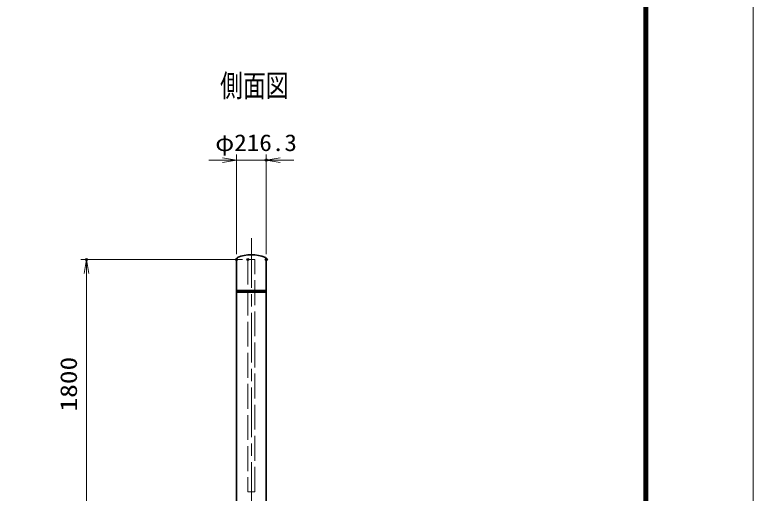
# Model space of a CAD drawing. Units: millimetres, scale not verified. Extents: x -11881 to 11879, y -8400 to 8400.
# Drawn here: x 6533 to 11879, y -787 to 2673 of the extents above; entities that cross this region are included whole.
import ezdxf
from ezdxf.enums import TextEntityAlignment as Align

# ---------------------------------------------------------------- set-up
doc = ezdxf.new("R2010")
doc.units = ezdxf.units.MM
doc.header["$LTSCALE"] = 30
doc.header["$PDMODE"] = 32
doc.header["$PDSIZE"] = 15
doc.linetypes.add('DASHED', pattern=[7.5, 6, -1.5])
doc.linetypes.add('USER1', pattern=[18, 12, -1.5, 3, -1.5])
for name, color, linetype, lineweight in [('0-0_D-TTL', 7, 'Continuous', 18), ('0-1_外形線', 7, 'Continuous', 35), ('0-2_軸線', 200, 'USER1', 15), ('0-3_細線', 2, 'Continuous', 35), ('0-4_寸法線', 4, 'Continuous', 18), ('0-5_0', 7, 'Continuous', 18), ('0-7_隠れ線', 140, 'DASHED', 18)]:
    doc.layers.add(name, color=color, linetype=linetype, lineweight=lineweight)
doc.layers.add('0-6_Defpoints', color=7, linetype='Continuous')
doc.layers.add('1-4_文字', color=254, linetype='Continuous')
doc.styles.add('ＭＳ ゴシック', font='')
doc.styles.get('ＭＳ ゴシック').set_extended_font_data('MS Gothic')

# ---------------------------------------------------------------- blocks, each defined once
blk = doc.blocks.new('_Open')
at = {"layer": '0-5_0', "color": 4}
blk.add_line((-30, 5), (0, 0), dxfattribs=at)
blk.add_lwpolyline([(-30, -5), (0, 0), (-30, 0)], dxfattribs=at)

msp = doc.modelspace()

# ---------------------------------------------------------------- linework, layer by layer
at = {"layer": '0-0_D-TTL'}
for points in [[(-11880.59, -8400.13), (11879.41, -8400.13), (11879.41, 8399.87), (-11880.59, 8399.87)], [(-11116.88, 7779.3), (11115.69, 7779.3), (11115.69, -7777.84), (-11116.88, -7777.84)], [(-11109.81, 7772.23), (11108.62, 7772.23), (11108.62, -7770.77), (-11109.81, -7770.77)], [(-11102.73, 7765.16), (11101.55, 7765.16), (11101.55, -7763.7), (-11102.73, -7763.7)], [(-11095.66, 7758.09), (11094.48, 7758.09), (11094.48, -7756.63), (-11095.66, -7756.63)], [(-11088.59, 7751.02), (11087.41, 7751.02), (11087.41, -7749.56), (-11088.59, -7749.56)]]:
    msp.add_lwpolyline(points, close=True, dxfattribs=at)
at = {"layer": '0-1_外形線'}
for p, q in [((8137.88, 903.05), (8137.88, -871.95)), ((8354.18, -871.95), (8354.18, 903.05))]:
    msp.add_line(p, q, dxfattribs=at)
for centre, radius, start, end in [((8157.88, 903.05), 20, 131.40962, 180), ((8246.03, 671.11), 266.94, 67.67999, 112.32001), ((8334.18, 903.05), 20, 0, 48.59038)]:
    msp.add_arc(centre, radius, start, end, dxfattribs=at)
at = {"layer": '0-2_軸線'}
msp.add_line((8246.03, 1057.62), (8246.03, -1776.42), dxfattribs=at)
at = {"layer": '0-3_細線'}
for p, q in [((8354.18, 680.05), (8137.88, 680.05)), ((8354.18, 668.05), (8137.88, 668.05))]:
    msp.add_line(p, q, dxfattribs=at)
at = {"layer": '0-4_寸法線'}
for p, q in [((8137.88, 943.05), (8137.88, 1662.53)), ((8354.18, 943.05), (8354.18, 1662.53)), ((8037.88, 1622.53), (7937.88, 1622.53)), ((8137.88, 1622.53), (8354.18, 1622.53)), ((8454.18, 1622.53), (8554.18, 1622.53)), ((8181.03, 903.05), (7012.54, 903.05)), ((7052.54, -896.95), (7052.54, 903.05))]:
    msp.add_line(p, q, dxfattribs=at)
at = {"layer": '0-6_Defpoints'}
for p in [(8354.18, 1622.53), (7052.54, 903.05), (8137.88, 903.05), (8221.03, 903.05), (8354.18, 903.05)]:
    msp.add_point(p, dxfattribs=at)
at = {"layer": '0-7_隠れ線'}
msp.add_lwpolyline([(8271.03, 903.05), (8221.03, 903.05), (8221.03, -776.95), (8271.03, -776.95)], close=True, dxfattribs=at)

# ---------------------------------------------------------------- block references
at = {"layer": '0-4_寸法線', "xscale": 3.333333, "yscale": 3.333333}
msp.add_blockref('_Open', (8137.88, 1622.53), dxfattribs=at)
for p, rotation in [((8354.18, 1622.53), 180), ((7052.54, 903.05), 90)]:
    msp.add_blockref('_Open', p, dxfattribs=dict(at, rotation=rotation))

# ---------------------------------------------------------------- texts
at = {"layer": '0-4_寸法線', "color": 254, "style": 'ＭＳ ゴシック', "width": 1.1}
msp.add_text('φ216.3', height=121.2, dxfattribs=at).set_placement((7984.43, 1651.22), align=Align.BOTTOM_LEFT)
at = {"layer": '0-4_寸法線', "color": 254, "style": 'ＭＳ ゴシック', "width": 1.2}
msp.add_text('1800', height=121.2, rotation=90, dxfattribs=at).set_placement((7019.86, -196.15), align=Align.BOTTOM_LEFT)
at = {"layer": '1-4_文字', "style": 'ＭＳ ゴシック', "width": 0.75}
msp.add_text('側面図', height=161.7, dxfattribs=at).set_placement((8019.43, 2031.63), align=Align.BOTTOM_LEFT)

doc.saveas('drawing.dxf')
